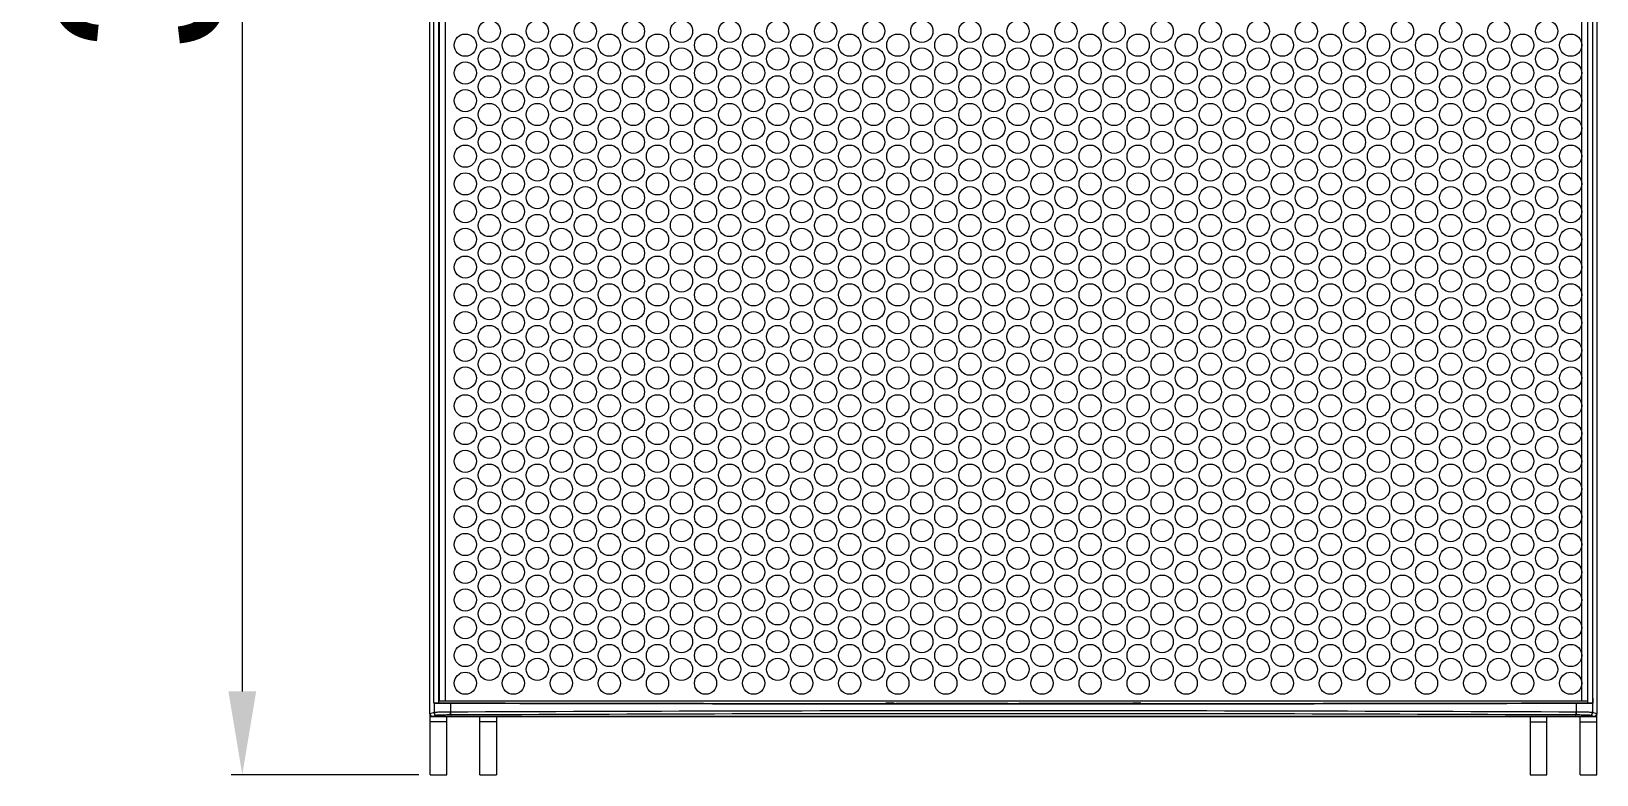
# Model space of a CAD drawing. Header units: millimetres. Extents: x 993 to 2435, y 1246 to 2313.
# Drawn here: x 1315.8 to 1597.8, y 1845.8 to 1979.8 of the extents above; entities that cross this region are included whole.
import ezdxf

# ---------------------------------------------------------------- set-up
doc = ezdxf.new("R2010")
doc.units = ezdxf.units.MM
doc.layers.get('0').update_dxf_attribs({"lineweight": 9})
doc.layers.add('dim', color=252, linetype='Continuous', lineweight=9)
doc.styles.add('30', font='arial.ttf', dxfattribs={"width": 0.8, "height": 30})
doc.dimstyles.new('ISO-30', dxfattribs={"dimtxt": 30, "dimasz": 15, "dimexe": 2, "dimexo": 2, "dimgap": 3, "dimtad": 1, "dimtoh": 1, "dimdec": 1, "dimdsep": 46, "dimtxsty": '30', "dimcen": 0, "dimclrd": 256, "dimclre": 256, "dimclrt": 256, "dimadec": 0, "dimazin": 0, "dimtfac": 1, "dimtdec": 1, "dimtmove": 0, "dimatfit": 3, "dimfxl": 1, "dimlwd": -1, "dimlwe": -1, "dimarcsym": 0})

# ---------------------------------------------------------------- blocks, each defined once
blk = doc.blocks.new('*D4')
at = {"layer": 'Defpoints', "color": 0, "transparency": 16777216}
for p in [(1391.22, 2162.83), (1353.79, 1845.83), (1387.62, 1845.83)]:
    blk.add_point(p, dxfattribs=at)
at = {"layer": 'dim', "transparency": 16777216}
for p, q in [((1389.22, 2162.83), (1351.79, 2162.83)), ((1353.79, 2147.83), (1353.79, 1860.83)), ((1385.62, 1845.83), (1351.79, 1845.83))]:
    blk.add_line(p, q, dxfattribs=at)
for points in [[(1351.29, 2147.83), (1356.29, 2147.83), (1353.79, 2162.83)], [(1351.29, 1860.83), (1356.29, 1860.83), (1353.79, 1845.83)]]:
    blk.add_solid(points, dxfattribs=at)
at = {"layer": 'dim', "transparency": 16777216, "insert": (1335.46, 2004.33), "char_height": 30, "attachment_point": 5, "rotation": 90, "style": '30'}
blk.add_mtext('317', dxfattribs=at)

msp = doc.modelspace()

# ---------------------------------------------------------------- linework, layer by layer
at = {"color": 7, "linetype": 'Continuous'}
for p, q in [((1387.61, 1856.8), (1387.61, 2151.86)), ((1387.61, 1856.8), (1387.61, 2151.86)), ((1389.18, 1858.74), (1389.18, 2149.94)), ((1389.18, 1858.74), (1389.18, 2149.92)), ((1389.24, 2149.58), (1389.24, 1859.08)), ((1390.35, 2149.58), (1390.35, 1859.08)), ((1595.09, 2149.58), (1595.09, 1859.08)), ((1596.2, 2149.58), (1596.2, 1859.08)), ((1596.26, 1858.74), (1596.26, 2149.94)), ((1596.26, 1858.74), (1596.26, 2149.92)), ((1597.83, 2151.86), (1597.83, 1856.8)), ((1597.83, 2151.86), (1597.83, 1856.8)), ((1388.32, 1859.8), (1388.32, 2149.06)), ((1388.32, 1859.8), (1388.32, 2149.06)), ((1597.12, 1859.6), (1597.12, 2148.86)), ((1597.12, 1859.6), (1597.12, 2148.86)), ((1388.32, 1859.6), (1388.32, 1859.8)), ((1388.32, 1858.75), (1388.32, 1859.6)), ((1388.34, 1858.74), (1388.32, 1858.75)), ((1388.34, 1858.74), (1388.34, 1857.04)), ((1596.2, 1859.08), (1389.24, 1859.08)), ((1597.12, 1858.75), (1597.1, 1858.74)), ((1597.1, 1858.74), (1597.1, 1857.04)), ((1597.12, 1859.6), (1597.12, 1859.8)), ((1597.12, 1858.72), (1597.12, 1859.6)), ((1388.34, 1857.04), (1387.61, 1856.8)), ((1388.34, 1857.04), (1387.61, 1856.8)), ((1387.62, 1845.83), (1387.62, 1856.5)), ((1387.72, 1856.5), (1387.72, 1856.33)), ((1387.96, 1856.33), (1387.72, 1856.33)), ((1387.72, 1856.33), (1387.95, 1856.33)), ((1388.84, 1856.54), (1388.12, 1856.3)), ((1388.84, 1856.54), (1388.12, 1856.3)), ((1597.33, 1856.3), (1388.12, 1856.3)), ((1388.12, 1856.3), (1597.33, 1856.3)), ((1388.34, 1858.72), (1388.34, 1857.04)), ((1390.62, 1845.83), (1390.62, 1856.3)), ((1391.29, 1858.71), (1391.29, 1857.1)), ((1391.29, 1858.71), (1391.29, 1857.1)), ((1396.62, 1845.83), (1396.62, 1856.3)), ((1399.62, 1856.3), (1399.62, 1845.83)), ((1471.22, 1858.71), (1469.72, 1858.71)), ((1471.22, 1858.71), (1471.52, 1858.67)), ((1491.72, 1858.65), (1474.54, 1858.65)), ((1510.91, 1858.65), (1493.72, 1858.65)), ((1514.22, 1858.71), (1513.92, 1858.67)), ((1515.72, 1858.71), (1514.22, 1858.71)), ((1585.83, 1856.3), (1585.83, 1845.83)), ((1588.83, 1845.83), (1588.83, 1856.3)), ((1594.15, 1858.71), (1594.15, 1857.1)), ((1594.15, 1858.71), (1594.15, 1857.1)), ((1594.83, 1845.83), (1594.83, 1856.3)), ((1597.33, 1856.3), (1596.6, 1856.54)), ((1597.33, 1856.3), (1596.6, 1856.54)), ((1597.1, 1858.72), (1597.1, 1857.04)), ((1597.83, 1856.8), (1597.1, 1857.04)), ((1597.83, 1856.8), (1597.1, 1857.04)), ((1597.72, 1856.33), (1597.49, 1856.33)), ((1597.49, 1856.33), (1597.72, 1856.33)), ((1597.72, 1856.33), (1597.72, 1856.5)), ((1597.83, 1845.83), (1597.83, 1856.5)), ((1390.62, 1855.33), (1387.62, 1855.33)), ((1399.62, 1855.33), (1396.62, 1855.33)), ((1585.83, 1855.33), (1588.83, 1855.33)), ((1594.83, 1855.33), (1597.83, 1855.33)), ((1387.62, 1845.83), (1390.62, 1845.83)), ((1396.62, 1845.83), (1399.62, 1845.83)), ((1585.83, 1845.83), (1588.83, 1845.83)), ((1594.83, 1845.83), (1597.83, 1845.83))]:
    msp.add_line(p, q, dxfattribs=at)
at = {"color": 8}
for centre in [(1398.29, 1979.82), (1406.95, 1979.82), (1415.61, 1979.82), (1424.27, 1979.82), (1432.93, 1979.82), (1441.59, 1979.82), (1450.25, 1979.82), (1458.91, 1979.82), (1467.57, 1979.82), (1476.23, 1979.82), (1484.89, 1979.82), (1493.55, 1979.82), (1502.22, 1979.82), (1510.88, 1979.82), (1519.54, 1979.82), (1528.2, 1979.82), (1536.86, 1979.82), (1545.52, 1979.82), (1554.18, 1979.82), (1562.84, 1979.82), (1571.5, 1979.82), (1580.16, 1979.82), (1588.82, 1979.82), (1393.96, 1977.32), (1402.62, 1977.32), (1411.28, 1977.32), (1419.94, 1977.32), (1428.6, 1977.32), (1437.26, 1977.32), (1445.92, 1977.32), (1454.58, 1977.32), (1463.24, 1977.32), (1471.9, 1977.32), (1480.56, 1977.32), (1489.22, 1977.32), (1497.88, 1977.32), (1506.55, 1977.32), (1515.21, 1977.32), (1523.87, 1977.32), (1532.53, 1977.32), (1541.19, 1977.32), (1549.85, 1977.32), (1558.51, 1977.32), (1567.17, 1977.32), (1575.83, 1977.32), (1584.49, 1977.32), (1593.15, 1977.32), (1398.29, 1974.82), (1406.95, 1974.82), (1415.61, 1974.82), (1424.27, 1974.82), (1432.93, 1974.82), (1441.59, 1974.82), (1450.25, 1974.82), (1458.91, 1974.82), (1467.57, 1974.82), (1476.23, 1974.82), (1484.89, 1974.82), (1493.55, 1974.82), (1502.22, 1974.82), (1510.88, 1974.82), (1519.54, 1974.82), (1528.2, 1974.82), (1536.86, 1974.82), (1545.52, 1974.82), (1554.18, 1974.82), (1562.84, 1974.82), (1571.5, 1974.82), (1580.16, 1974.82), (1588.82, 1974.82), (1393.96, 1972.32), (1398.29, 1969.82), (1402.62, 1972.32), (1406.95, 1969.82), (1411.28, 1972.32), (1415.61, 1969.82), (1419.94, 1972.32), (1424.27, 1969.82), (1428.6, 1972.32), (1432.93, 1969.82), (1437.26, 1972.32), (1441.59, 1969.82), (1445.92, 1972.32), (1450.25, 1969.82), (1454.58, 1972.32), (1458.91, 1969.82), (1463.24, 1972.32), (1467.57, 1969.82), (1471.9, 1972.32), (1476.23, 1969.82), (1480.56, 1972.32), (1484.89, 1969.82), (1489.22, 1972.32), (1493.55, 1969.82), (1497.88, 1972.32), (1502.22, 1969.82), (1506.55, 1972.32), (1510.88, 1969.82), (1515.21, 1972.32), (1519.54, 1969.82), (1523.87, 1972.32), (1528.2, 1969.82), (1532.53, 1972.32), (1536.86, 1969.82), (1541.19, 1972.32), (1545.52, 1969.82), (1549.85, 1972.32), (1554.18, 1969.82), (1558.51, 1972.32), (1562.84, 1969.82), (1567.17, 1972.32), (1571.5, 1969.82), (1575.83, 1972.32), (1580.16, 1969.82), (1584.49, 1972.32), (1588.82, 1969.82), (1593.15, 1972.32), (1393.96, 1967.32), (1402.62, 1967.32), (1411.28, 1967.32), (1419.94, 1967.32), (1428.6, 1967.32), (1437.26, 1967.32), (1445.92, 1967.32), (1454.58, 1967.32), (1463.24, 1967.32), (1471.9, 1967.32), (1480.56, 1967.32), (1489.22, 1967.32), (1497.88, 1967.32), (1506.55, 1967.32), (1515.21, 1967.32), (1523.87, 1967.32), (1532.53, 1967.32), (1541.19, 1967.32), (1549.85, 1967.32), (1558.51, 1967.32), (1567.17, 1967.32), (1575.83, 1967.32), (1584.49, 1967.32), (1593.15, 1967.32), (1398.29, 1964.82), (1406.95, 1964.82), (1415.61, 1964.82), (1424.27, 1964.82), (1432.93, 1964.82), (1441.59, 1964.82), (1450.25, 1964.82), (1458.91, 1964.82), (1467.57, 1964.82), (1476.23, 1964.82), (1484.89, 1964.82), (1493.55, 1964.82), (1502.22, 1964.82), (1510.88, 1964.82), (1519.54, 1964.82), (1528.2, 1964.82), (1536.86, 1964.82), (1545.52, 1964.82), (1554.18, 1964.82), (1562.84, 1964.82), (1571.5, 1964.82), (1580.16, 1964.82), (1588.82, 1964.82), (1393.96, 1962.32), (1402.62, 1962.32), (1411.28, 1962.32), (1419.94, 1962.32), (1428.6, 1962.32), (1437.26, 1962.32), (1445.92, 1962.32), (1454.58, 1962.32), (1463.24, 1962.32), (1471.9, 1962.32), (1480.56, 1962.32), (1489.22, 1962.32), (1497.88, 1962.32), (1506.55, 1962.32), (1515.21, 1962.32), (1523.87, 1962.32), (1532.53, 1962.32), (1541.19, 1962.32), (1549.85, 1962.32), (1558.51, 1962.32), (1567.17, 1962.32), (1575.83, 1962.32), (1584.49, 1962.32), (1593.15, 1962.32), (1398.29, 1959.82), (1406.95, 1959.82), (1415.61, 1959.82), (1424.27, 1959.82), (1432.93, 1959.82), (1441.59, 1959.82), (1450.25, 1959.82), (1458.91, 1959.82), (1467.57, 1959.82), (1476.23, 1959.82), (1484.89, 1959.82), (1493.55, 1959.82), (1502.22, 1959.82), (1510.88, 1959.82), (1519.54, 1959.82), (1528.2, 1959.82), (1536.86, 1959.82), (1545.52, 1959.82), (1554.18, 1959.82), (1562.84, 1959.82), (1571.5, 1959.82), (1580.16, 1959.82), (1588.82, 1959.82), (1393.96, 1957.32), (1402.62, 1957.32), (1411.28, 1957.32), (1419.94, 1957.32), (1428.6, 1957.32), (1437.26, 1957.32), (1445.92, 1957.32), (1454.58, 1957.32), (1463.24, 1957.32), (1471.9, 1957.32), (1480.56, 1957.32), (1489.22, 1957.32), (1497.88, 1957.32), (1506.55, 1957.32), (1515.21, 1957.32), (1523.87, 1957.32), (1532.53, 1957.32), (1541.19, 1957.32), (1549.85, 1957.32), (1558.51, 1957.32), (1567.17, 1957.32), (1575.83, 1957.32), (1584.49, 1957.32), (1593.15, 1957.32), (1398.29, 1954.82), (1406.95, 1954.82), (1415.61, 1954.82), (1424.27, 1954.82), (1432.93, 1954.82), (1441.59, 1954.82), (1450.25, 1954.82), (1458.91, 1954.82), (1467.57, 1954.82), (1476.23, 1954.82), (1484.89, 1954.82), (1493.55, 1954.82), (1502.22, 1954.82), (1510.88, 1954.82), (1519.54, 1954.82), (1528.2, 1954.82), (1536.86, 1954.82), (1545.52, 1954.82), (1554.18, 1954.82), (1562.84, 1954.82), (1571.5, 1954.82), (1580.16, 1954.82), (1588.82, 1954.82), (1393.96, 1952.32), (1398.29, 1949.82), (1402.62, 1952.32), (1406.95, 1949.82), (1411.28, 1952.32), (1415.61, 1949.82), (1419.94, 1952.32), (1424.27, 1949.82), (1428.6, 1952.32), (1432.93, 1949.82), (1437.26, 1952.32), (1441.59, 1949.82), (1445.92, 1952.32), (1450.25, 1949.82), (1454.58, 1952.32), (1458.91, 1949.82), (1463.24, 1952.32), (1467.57, 1949.82), (1471.9, 1952.32), (1476.23, 1949.82), (1480.56, 1952.32), (1484.89, 1949.82), (1489.22, 1952.32), (1493.55, 1949.82), (1497.88, 1952.32), (1502.22, 1949.82), (1506.55, 1952.32), (1510.88, 1949.82), (1515.21, 1952.32), (1519.54, 1949.82), (1523.87, 1952.32), (1528.2, 1949.82), (1532.53, 1952.32), (1536.86, 1949.82), (1541.19, 1952.32), (1545.52, 1949.82), (1549.85, 1952.32), (1554.18, 1949.82), (1558.51, 1952.32), (1562.84, 1949.82), (1567.17, 1952.32), (1571.5, 1949.82), (1575.83, 1952.32), (1580.16, 1949.82), (1584.49, 1952.32), (1588.82, 1949.82), (1593.15, 1952.32), (1393.96, 1947.32), (1402.62, 1947.32), (1411.28, 1947.32), (1419.94, 1947.32), (1428.6, 1947.32), (1437.26, 1947.32), (1445.92, 1947.32), (1454.58, 1947.32), (1463.24, 1947.32), (1471.9, 1947.32), (1480.56, 1947.32), (1489.22, 1947.32), (1497.88, 1947.32), (1506.55, 1947.32), (1515.21, 1947.32), (1523.87, 1947.32), (1532.53, 1947.32), (1541.19, 1947.32), (1549.85, 1947.32), (1558.51, 1947.32), (1567.17, 1947.32), (1575.83, 1947.32), (1584.49, 1947.32), (1593.15, 1947.32), (1398.29, 1944.82), (1406.95, 1944.82), (1415.61, 1944.82), (1424.27, 1944.82), (1432.93, 1944.82), (1441.59, 1944.82), (1450.25, 1944.82), (1458.91, 1944.82), (1467.57, 1944.82), (1476.23, 1944.82), (1484.89, 1944.82), (1493.55, 1944.82), (1502.22, 1944.82), (1510.88, 1944.82), (1519.54, 1944.82), (1528.2, 1944.82), (1536.86, 1944.82), (1545.52, 1944.82), (1554.18, 1944.82), (1562.84, 1944.82), (1571.5, 1944.82), (1580.16, 1944.82), (1588.82, 1944.82), (1393.96, 1942.32), (1402.62, 1942.32), (1411.28, 1942.32), (1419.94, 1942.32), (1428.6, 1942.32), (1437.26, 1942.32), (1445.92, 1942.32), (1454.58, 1942.32), (1463.24, 1942.32), (1471.9, 1942.32), (1480.56, 1942.32), (1489.22, 1942.32), (1497.88, 1942.32), (1506.55, 1942.32), (1515.21, 1942.32), (1523.87, 1942.32), (1532.53, 1942.32), (1541.19, 1942.32), (1549.85, 1942.32), (1558.51, 1942.32), (1567.17, 1942.32), (1575.83, 1942.32), (1584.49, 1942.32), (1593.15, 1942.32), (1398.29, 1939.82), (1406.95, 1939.82), (1415.61, 1939.82), (1424.27, 1939.82), (1432.93, 1939.82), (1441.59, 1939.82), (1450.25, 1939.82), (1458.91, 1939.82), (1467.57, 1939.82), (1476.23, 1939.82), (1484.89, 1939.82), (1493.55, 1939.82), (1502.22, 1939.82), (1510.88, 1939.82), (1519.54, 1939.82), (1528.2, 1939.82), (1536.86, 1939.82), (1545.52, 1939.82), (1554.18, 1939.82), (1562.84, 1939.82), (1571.5, 1939.82), (1580.16, 1939.82), (1588.82, 1939.82), (1393.96, 1937.32), (1402.62, 1937.32), (1411.28, 1937.32), (1419.94, 1937.32), (1428.6, 1937.32), (1437.26, 1937.32), (1445.92, 1937.32), (1454.58, 1937.32), (1463.24, 1937.32), (1471.9, 1937.32), (1480.56, 1937.32), (1489.22, 1937.32), (1497.88, 1937.32), (1506.55, 1937.32), (1515.21, 1937.32), (1523.87, 1937.32), (1532.53, 1937.32), (1541.19, 1937.32), (1549.85, 1937.32), (1558.51, 1937.32), (1567.17, 1937.32), (1575.83, 1937.32), (1584.49, 1937.32), (1593.15, 1937.32), (1398.29, 1934.82), (1406.95, 1934.82), (1415.61, 1934.82), (1424.27, 1934.82), (1432.93, 1934.82), (1441.59, 1934.82), (1450.25, 1934.82), (1458.91, 1934.82), (1467.57, 1934.82), (1476.23, 1934.82), (1484.89, 1934.82), (1493.55, 1934.82), (1502.22, 1934.82), (1510.88, 1934.82), (1519.54, 1934.82), (1528.2, 1934.82), (1536.86, 1934.82), (1545.52, 1934.82), (1554.18, 1934.82), (1562.84, 1934.82), (1571.5, 1934.82), (1580.16, 1934.82), (1588.82, 1934.82), (1393.96, 1932.32), (1402.62, 1932.32), (1411.28, 1932.32), (1419.94, 1932.32), (1428.6, 1932.32), (1437.26, 1932.32), (1445.92, 1932.32), (1454.58, 1932.32), (1463.24, 1932.32), (1471.9, 1932.32), (1480.56, 1932.32), (1489.22, 1932.32), (1497.88, 1932.32), (1506.55, 1932.32), (1515.21, 1932.32), (1523.87, 1932.32), (1532.53, 1932.32), (1541.19, 1932.32), (1549.85, 1932.32), (1558.51, 1932.32), (1567.17, 1932.32), (1575.83, 1932.32), (1584.49, 1932.32), (1593.15, 1932.32), (1393.96, 1927.32), (1398.29, 1929.82), (1402.62, 1927.32), (1406.95, 1929.82), (1411.28, 1927.32), (1415.61, 1929.82), (1419.94, 1927.32), (1424.27, 1929.82), (1428.6, 1927.32), (1432.93, 1929.82), (1437.26, 1927.32), (1441.59, 1929.82), (1445.92, 1927.32), (1450.25, 1929.82), (1454.58, 1927.32), (1458.91, 1929.82), (1463.24, 1927.32), (1467.57, 1929.82), (1471.9, 1927.32), (1476.23, 1929.82), (1480.56, 1927.32), (1484.89, 1929.82), (1489.22, 1927.32), (1493.55, 1929.82), (1497.88, 1927.32), (1502.22, 1929.82), (1506.55, 1927.32), (1510.88, 1929.82), (1515.21, 1927.32), (1519.54, 1929.82), (1523.87, 1927.32), (1528.2, 1929.82), (1532.53, 1927.32), (1536.86, 1929.82), (1541.19, 1927.32), (1545.52, 1929.82), (1549.85, 1927.32), (1554.18, 1929.82), (1558.51, 1927.32), (1562.84, 1929.82), (1567.17, 1927.32), (1571.5, 1929.82), (1575.83, 1927.32), (1580.16, 1929.82), (1584.49, 1927.32), (1588.82, 1929.82), (1593.15, 1927.32), (1398.29, 1924.82), (1406.95, 1924.82), (1415.61, 1924.82), (1424.27, 1924.82), (1432.93, 1924.82), (1441.59, 1924.82), (1450.25, 1924.82), (1458.91, 1924.82), (1467.57, 1924.82), (1476.23, 1924.82), (1484.89, 1924.82), (1493.55, 1924.82), (1502.22, 1924.82), (1510.88, 1924.82), (1519.54, 1924.82), (1528.2, 1924.82), (1536.86, 1924.82), (1545.52, 1924.82), (1554.18, 1924.82), (1562.84, 1924.82), (1571.5, 1924.82), (1580.16, 1924.82), (1588.82, 1924.82), (1393.96, 1922.32), (1402.62, 1922.32), (1411.28, 1922.32), (1419.94, 1922.32), (1428.6, 1922.32), (1437.26, 1922.32), (1445.92, 1922.32), (1454.58, 1922.32), (1463.24, 1922.32), (1471.9, 1922.32), (1480.56, 1922.32), (1489.22, 1922.32), (1497.88, 1922.32), (1506.55, 1922.32), (1515.21, 1922.32), (1523.87, 1922.32), (1532.53, 1922.32), (1541.19, 1922.32), (1549.85, 1922.32), (1558.51, 1922.32), (1567.17, 1922.32), (1575.83, 1922.32), (1584.49, 1922.32), (1593.15, 1922.32), (1398.29, 1919.82), (1406.95, 1919.82), (1415.61, 1919.82), (1424.27, 1919.82), (1432.93, 1919.82), (1441.59, 1919.82), (1450.25, 1919.82), (1458.91, 1919.82), (1467.57, 1919.82), (1476.23, 1919.82), (1484.89, 1919.82), (1493.55, 1919.82), (1502.22, 1919.82), (1510.88, 1919.82), (1519.54, 1919.82), (1528.2, 1919.82), (1536.86, 1919.82), (1545.52, 1919.82), (1554.18, 1919.82), (1562.84, 1919.82), (1571.5, 1919.82), (1580.16, 1919.82), (1588.82, 1919.82), (1393.96, 1917.32), (1402.62, 1917.32), (1411.28, 1917.32), (1419.94, 1917.32), (1428.6, 1917.32), (1437.26, 1917.32), (1445.92, 1917.32), (1454.58, 1917.32), (1463.24, 1917.32), (1471.9, 1917.32), (1480.56, 1917.32), (1489.22, 1917.32), (1497.88, 1917.32), (1506.55, 1917.32), (1515.21, 1917.32), (1523.87, 1917.32), (1532.53, 1917.32), (1541.19, 1917.32), (1549.85, 1917.32), (1558.51, 1917.32), (1567.17, 1917.32), (1575.83, 1917.32), (1584.49, 1917.32), (1593.15, 1917.32), (1398.29, 1914.82), (1406.95, 1914.82), (1415.61, 1914.82), (1424.27, 1914.82), (1432.93, 1914.82), (1441.59, 1914.82), (1450.25, 1914.82), (1458.91, 1914.82), (1467.57, 1914.82), (1476.23, 1914.82), (1484.89, 1914.82), (1493.55, 1914.82), (1502.22, 1914.82), (1510.88, 1914.82), (1519.54, 1914.82), (1528.2, 1914.82), (1536.86, 1914.82), (1545.52, 1914.82), (1554.18, 1914.82), (1562.84, 1914.82), (1571.5, 1914.82), (1580.16, 1914.82), (1588.82, 1914.82), (1393.96, 1912.32), (1402.62, 1912.32), (1411.28, 1912.32), (1419.94, 1912.32), (1428.6, 1912.32), (1437.26, 1912.32), (1445.92, 1912.32), (1454.58, 1912.32), (1463.24, 1912.32), (1471.9, 1912.32), (1480.56, 1912.32), (1489.22, 1912.32), (1497.88, 1912.32), (1506.55, 1912.32), (1515.21, 1912.32), (1523.87, 1912.32), (1532.53, 1912.32), (1541.19, 1912.32), (1549.85, 1912.32), (1558.51, 1912.32), (1567.17, 1912.32), (1575.83, 1912.32), (1584.49, 1912.32), (1593.15, 1912.32), (1398.29, 1909.82), (1406.95, 1909.82), (1415.61, 1909.82), (1424.27, 1909.82), (1432.93, 1909.82), (1441.59, 1909.82), (1450.25, 1909.82), (1458.91, 1909.82), (1467.57, 1909.82), (1476.23, 1909.82), (1484.89, 1909.82), (1493.55, 1909.82), (1502.22, 1909.82), (1510.88, 1909.82), (1519.54, 1909.82), (1528.2, 1909.82), (1536.86, 1909.82), (1545.52, 1909.82), (1554.18, 1909.82), (1562.84, 1909.82), (1571.5, 1909.82), (1580.16, 1909.82), (1588.82, 1909.82), (1393.96, 1907.32), (1398.29, 1904.82), (1402.62, 1907.32), (1406.95, 1904.82), (1411.28, 1907.32), (1415.61, 1904.82), (1419.94, 1907.32), (1424.27, 1904.82), (1428.6, 1907.32), (1432.93, 1904.82), (1437.26, 1907.32), (1441.59, 1904.82), (1445.92, 1907.32), (1450.25, 1904.82), (1454.58, 1907.32), (1458.91, 1904.82), (1463.24, 1907.32), (1467.57, 1904.82), (1471.9, 1907.32), (1476.23, 1904.82), (1480.56, 1907.32), (1484.89, 1904.82), (1489.22, 1907.32), (1493.55, 1904.82), (1497.88, 1907.32), (1502.22, 1904.82), (1506.55, 1907.32), (1510.88, 1904.82), (1515.21, 1907.32), (1519.54, 1904.82), (1523.87, 1907.32), (1528.2, 1904.82), (1532.53, 1907.32), (1536.86, 1904.82), (1541.19, 1907.32), (1545.52, 1904.82), (1549.85, 1907.32), (1554.18, 1904.82), (1558.51, 1907.32), (1562.84, 1904.82), (1567.17, 1907.32), (1571.5, 1904.82), (1575.83, 1907.32), (1580.16, 1904.82), (1584.49, 1907.32), (1588.82, 1904.82), (1593.15, 1907.32), (1393.96, 1902.32), (1402.62, 1902.32), (1411.28, 1902.32), (1419.94, 1902.32), (1428.6, 1902.32), (1437.26, 1902.32), (1445.92, 1902.32), (1454.58, 1902.32), (1463.24, 1902.32), (1471.9, 1902.32), (1480.56, 1902.32), (1489.22, 1902.32), (1497.88, 1902.32), (1506.55, 1902.32), (1515.21, 1902.32), (1523.87, 1902.32), (1532.53, 1902.32), (1541.19, 1902.32), (1549.85, 1902.32), (1558.51, 1902.32), (1567.17, 1902.32), (1575.83, 1902.32), (1584.49, 1902.32), (1593.15, 1902.32), (1398.29, 1899.82), (1406.95, 1899.82), (1415.61, 1899.82), (1424.27, 1899.82), (1432.93, 1899.82), (1441.59, 1899.82), (1450.25, 1899.82), (1458.91, 1899.82), (1467.57, 1899.82), (1476.23, 1899.82), (1484.89, 1899.82), (1493.55, 1899.82), (1502.22, 1899.82), (1510.88, 1899.82), (1519.54, 1899.82), (1528.2, 1899.82), (1536.86, 1899.82), (1545.52, 1899.82), (1554.18, 1899.82), (1562.84, 1899.82), (1571.5, 1899.82), (1580.16, 1899.82), (1588.82, 1899.82), (1393.96, 1897.32), (1402.62, 1897.32), (1411.28, 1897.32), (1419.94, 1897.32), (1428.6, 1897.32), (1437.26, 1897.32), (1445.92, 1897.32), (1454.58, 1897.32), (1463.24, 1897.32), (1471.9, 1897.32), (1480.56, 1897.32), (1489.22, 1897.32), (1497.88, 1897.32), (1506.55, 1897.32), (1515.21, 1897.32), (1523.87, 1897.32), (1532.53, 1897.32), (1541.19, 1897.32), (1549.85, 1897.32), (1558.51, 1897.32), (1567.17, 1897.32), (1575.83, 1897.32), (1584.49, 1897.32), (1593.15, 1897.32), (1398.29, 1894.82), (1406.95, 1894.82), (1415.61, 1894.82), (1424.27, 1894.82), (1432.93, 1894.82), (1441.59, 1894.82), (1450.25, 1894.82), (1458.91, 1894.82), (1467.57, 1894.82), (1476.23, 1894.82), (1484.89, 1894.82), (1493.55, 1894.82), (1502.22, 1894.82), (1510.88, 1894.82), (1519.54, 1894.82), (1528.2, 1894.82), (1536.86, 1894.82), (1545.52, 1894.82), (1554.18, 1894.82), (1562.84, 1894.82), (1571.5, 1894.82), (1580.16, 1894.82), (1588.82, 1894.82), (1393.96, 1892.32), (1402.62, 1892.32), (1411.28, 1892.32), (1419.94, 1892.32), (1428.6, 1892.32), (1437.26, 1892.32), (1445.92, 1892.32), (1454.58, 1892.32), (1463.24, 1892.32), (1471.9, 1892.32), (1480.56, 1892.32), (1489.22, 1892.32), (1497.88, 1892.32), (1506.55, 1892.32), (1515.21, 1892.32), (1523.87, 1892.32), (1532.53, 1892.32), (1541.19, 1892.32), (1549.85, 1892.32), (1558.51, 1892.32), (1567.17, 1892.32), (1575.83, 1892.32), (1584.49, 1892.32), (1593.15, 1892.32), (1398.29, 1889.82), (1406.95, 1889.82), (1415.61, 1889.82), (1424.27, 1889.82), (1432.93, 1889.82), (1441.59, 1889.82), (1450.25, 1889.82), (1458.91, 1889.82), (1467.57, 1889.82), (1476.23, 1889.82), (1484.89, 1889.82), (1493.55, 1889.82), (1502.22, 1889.82), (1510.88, 1889.82), (1519.54, 1889.82), (1528.2, 1889.82), (1536.86, 1889.82), (1545.52, 1889.82), (1554.18, 1889.82), (1562.84, 1889.82), (1571.5, 1889.82), (1580.16, 1889.82), (1588.82, 1889.82), (1393.96, 1887.32), (1402.62, 1887.32), (1411.28, 1887.32), (1419.94, 1887.32), (1428.6, 1887.32), (1437.26, 1887.32), (1445.92, 1887.32), (1454.58, 1887.32), (1463.24, 1887.32), (1471.9, 1887.32), (1480.56, 1887.32), (1489.22, 1887.32), (1497.88, 1887.32), (1506.55, 1887.32), (1515.21, 1887.32), (1523.87, 1887.32), (1532.53, 1887.32), (1541.19, 1887.32), (1549.85, 1887.32), (1558.51, 1887.32), (1567.17, 1887.32), (1575.83, 1887.32), (1584.49, 1887.32), (1593.15, 1887.32), (1393.96, 1882.32), (1398.29, 1884.82), (1402.62, 1882.32), (1406.95, 1884.82), (1411.28, 1882.32), (1415.61, 1884.82), (1419.94, 1882.32), (1424.27, 1884.82), (1428.6, 1882.32), (1432.93, 1884.82), (1437.26, 1882.32), (1441.59, 1884.82), (1445.92, 1882.32), (1450.25, 1884.82), (1454.58, 1882.32), (1458.91, 1884.82), (1463.24, 1882.32), (1467.57, 1884.82), (1471.9, 1882.32), (1476.23, 1884.82), (1480.56, 1882.32), (1484.89, 1884.82), (1489.22, 1882.32), (1493.55, 1884.82), (1497.88, 1882.32), (1502.22, 1884.82), (1506.55, 1882.32), (1510.88, 1884.82), (1515.21, 1882.32), (1519.54, 1884.82), (1523.87, 1882.32), (1528.2, 1884.82), (1532.53, 1882.32), (1536.86, 1884.82), (1541.19, 1882.32), (1545.52, 1884.82), (1549.85, 1882.32), (1554.18, 1884.82), (1558.51, 1882.32), (1562.84, 1884.82), (1567.17, 1882.32), (1571.5, 1884.82), (1575.83, 1882.32), (1580.16, 1884.82), (1584.49, 1882.32), (1588.82, 1884.82), (1593.15, 1882.32), (1398.29, 1879.82), (1406.95, 1879.82), (1415.61, 1879.82), (1424.27, 1879.82), (1432.93, 1879.82), (1441.59, 1879.82), (1450.25, 1879.82), (1458.91, 1879.82), (1467.57, 1879.82), (1476.23, 1879.82), (1484.89, 1879.82), (1493.55, 1879.82), (1502.22, 1879.82), (1510.88, 1879.82), (1519.54, 1879.82), (1528.2, 1879.82), (1536.86, 1879.82), (1545.52, 1879.82), (1554.18, 1879.82), (1562.84, 1879.82), (1571.5, 1879.82), (1580.16, 1879.82), (1588.82, 1879.82), (1393.96, 1877.32), (1402.62, 1877.32), (1411.28, 1877.32), (1419.94, 1877.32), (1428.6, 1877.32), (1437.26, 1877.32), (1445.92, 1877.32), (1454.58, 1877.32), (1463.24, 1877.32), (1471.9, 1877.32), (1480.56, 1877.32), (1489.22, 1877.32), (1497.88, 1877.32), (1506.55, 1877.32), (1515.21, 1877.32), (1523.87, 1877.32), (1532.53, 1877.32), (1541.19, 1877.32), (1549.85, 1877.32), (1558.51, 1877.32), (1567.17, 1877.32), (1575.83, 1877.32), (1584.49, 1877.32), (1593.15, 1877.32), (1398.29, 1874.82), (1406.95, 1874.82), (1415.61, 1874.82), (1424.27, 1874.82), (1432.93, 1874.82), (1441.59, 1874.82), (1450.25, 1874.82), (1458.91, 1874.82), (1467.57, 1874.82), (1476.23, 1874.82), (1484.89, 1874.82), (1493.55, 1874.82), (1502.22, 1874.82), (1510.88, 1874.82), (1519.54, 1874.82), (1528.2, 1874.82), (1536.86, 1874.82), (1545.52, 1874.82), (1554.18, 1874.82), (1562.84, 1874.82), (1571.5, 1874.82), (1580.16, 1874.82), (1588.82, 1874.82), (1393.96, 1872.32), (1402.62, 1872.32), (1411.28, 1872.32), (1419.94, 1872.32), (1428.6, 1872.32), (1437.26, 1872.32), (1445.92, 1872.32), (1454.58, 1872.32), (1463.24, 1872.32), (1471.9, 1872.32), (1480.56, 1872.32), (1489.22, 1872.32), (1497.88, 1872.32), (1506.55, 1872.32), (1515.21, 1872.32), (1523.87, 1872.32), (1532.53, 1872.32), (1541.19, 1872.32), (1549.85, 1872.32), (1558.51, 1872.32), (1567.17, 1872.32), (1575.83, 1872.32), (1584.49, 1872.32), (1593.15, 1872.32), (1398.29, 1869.82), (1406.95, 1869.82), (1415.61, 1869.82), (1424.27, 1869.82), (1432.93, 1869.82), (1441.59, 1869.82), (1450.25, 1869.82), (1458.91, 1869.82), (1467.57, 1869.82), (1476.23, 1869.82), (1484.89, 1869.82), (1493.55, 1869.82), (1502.22, 1869.82), (1510.88, 1869.82), (1519.54, 1869.82), (1528.2, 1869.82), (1536.86, 1869.82), (1545.52, 1869.82), (1554.18, 1869.82), (1562.84, 1869.82), (1571.5, 1869.82), (1580.16, 1869.82), (1588.82, 1869.82), (1393.96, 1867.32), (1402.62, 1867.32), (1411.28, 1867.32), (1419.94, 1867.32), (1428.6, 1867.32), (1437.26, 1867.32), (1445.92, 1867.32), (1454.58, 1867.32), (1463.24, 1867.32), (1471.9, 1867.32), (1480.56, 1867.32), (1489.22, 1867.32), (1497.88, 1867.32), (1506.55, 1867.32), (1515.21, 1867.32), (1523.87, 1867.32), (1532.53, 1867.32), (1541.19, 1867.32), (1549.85, 1867.32), (1558.51, 1867.32), (1567.17, 1867.32), (1575.83, 1867.32), (1584.49, 1867.32), (1593.15, 1867.32), (1398.29, 1864.82), (1406.95, 1864.82), (1415.61, 1864.82), (1424.27, 1864.82), (1432.93, 1864.82), (1441.59, 1864.82), (1450.25, 1864.82), (1458.91, 1864.82), (1467.57, 1864.82), (1476.23, 1864.82), (1484.89, 1864.82), (1493.55, 1864.82), (1502.22, 1864.82), (1510.88, 1864.82), (1519.54, 1864.82), (1528.2, 1864.82), (1536.86, 1864.82), (1545.52, 1864.82), (1554.18, 1864.82), (1562.84, 1864.82), (1571.5, 1864.82), (1580.16, 1864.82), (1588.82, 1864.82), (1393.96, 1862.32), (1402.62, 1862.32), (1411.28, 1862.32), (1419.94, 1862.32), (1428.6, 1862.32), (1437.26, 1862.32), (1445.92, 1862.32), (1454.58, 1862.32), (1463.24, 1862.32), (1471.9, 1862.32), (1480.56, 1862.32), (1489.22, 1862.32), (1497.88, 1862.32), (1506.55, 1862.32), (1515.21, 1862.32), (1523.87, 1862.32), (1532.53, 1862.32), (1541.19, 1862.32), (1549.85, 1862.32), (1558.51, 1862.32), (1567.17, 1862.32), (1575.83, 1862.32), (1584.49, 1862.32), (1593.15, 1862.32)]:
    msp.add_circle(centre, 2, dxfattribs=at)
at = {"color": 7, "linetype": 'Continuous'}
for centre, radius, start, end in [((961.9, 1859.28), 426.43, 359.9252, 0.0705), ((1891.35, 1859.17), 294.23, 179.9168, 180.0832), ((1388.84, 1857.04), 0.5, 180.0105, 269.9196), ((1388.84, 1857.04), 0.5, 180.0105, 269.9197), ((1492.72, -20042.13), 21899.47, 89.734619, 90.265381), ((1492.72, -20042.13), 21899.47, 89.734619, 90.265381), ((1492.72, -19986.3), 21843.13, 89.734277, 90.265723), ((1492.72, -19986.3), 21843.13, 89.734277, 90.265723), ((1596.6, 1857.04), 0.5, 270.0804, 359.9895), ((1596.6, 1857.04), 0.5, 270.0804, 359.9895)]:
    msp.add_arc(centre, radius, start, end, dxfattribs=at)
for centre, major_axis, ratio, start_param, end_param in [((1388.82, 1858.75), (0.5, 0), 0.008727, -3.089233, -0.785398), ((1392.33, 1858.75), (4, 0), 0.008727, -3.089233, -1.834946), ((1593.11, 1858.75), (4, 0), 0.008727, -1.306646, -0.05236), ((1596.62, 1858.75), (0.5, 0), 0.008727, -2.356194, -0.05236), ((1388.12, 1856.8), (0.475, 0.158), 0.998478, 2.820542, 4.390425), ((1492.72, 1861.99), (388.5, 0), 0.008727, -1.834946, -1.306646), ((1597.33, 1856.8), (0.475, -0.158), 0.998478, -1.248833, 0.32105)]:
    msp.add_ellipse(centre, major_axis=major_axis, ratio=ratio, start_param=start_param, end_param=end_param, dxfattribs=at)
at = {"color": 7, "linetype": 'Continuous', "extrusion": (0, 0, -1)}
for centre, major_axis, ratio, start_param, end_param in [((1388.12, 1856.8), (0.475, 0.158), 0.998478, 1.89276, 3.462643), ((1492.72, 1861.99), (388.5, 0), 0.008727, 1.298735, 1.842858), ((1597.33, 1856.8), (0.475, -0.158), 0.998478, -0.32105, 1.248833)]:
    msp.add_ellipse(centre, major_axis=major_axis, ratio=ratio, start_param=start_param, end_param=end_param, dxfattribs=at)
at = {"color": 7, "linetype": 'Continuous'}
for points, knots in [([(1391.29, 1857.1), (1390.91, 1857.1), (1390.36, 1857.09), (1389.67, 1857.08), (1389.25, 1857.08), (1388.89, 1857.07), (1388.63, 1857.06), (1388.45, 1857.05), (1388.36, 1857.05), (1388.34, 1857.04)], [0, 0, 0, 0, 0.386686, 0.554902, 0.700705, 0.820693, 0.911894, 0.972131, 1, 1, 1, 1]), ([(1391.29, 1857.1), (1390.91, 1857.1), (1390.36, 1857.09), (1389.67, 1857.08), (1389.25, 1857.08), (1388.89, 1857.07), (1388.63, 1857.06), (1388.45, 1857.05), (1388.36, 1857.05), (1388.34, 1857.04)], [0, 0, 0, 0, 0.386624, 0.554829, 0.700648, 0.820653, 0.911872, 0.972123, 1, 1, 1, 1]), ([(1391.42, 1856.6), (1391.09, 1856.6), (1390.61, 1856.59), (1390, 1856.58), (1389.63, 1856.58), (1389.32, 1856.57), (1389.09, 1856.56), (1388.94, 1856.55), (1388.86, 1856.55), (1388.84, 1856.54)], [0, 0, 0, 0, 0.386649, 0.55485, 0.700641, 0.820622, 0.911825, 0.972077, 1, 1, 1, 1]), ([(1391.42, 1856.6), (1391.09, 1856.6), (1390.61, 1856.59), (1390.01, 1856.58), (1389.63, 1856.58), (1389.32, 1856.57), (1389.09, 1856.56), (1388.94, 1856.55), (1388.86, 1856.55), (1388.84, 1856.54)], [0, 0, 0, 0, 0.386587, 0.554776, 0.700583, 0.820582, 0.911803, 0.972069, 1, 1, 1, 1]), ([(1391.42, 1856.6), (1391.4, 1856.6), (1391.35, 1856.65), (1391.3, 1856.82), (1391.29, 1856.98), (1391.29, 1857.1)], [0, 0, 0, 0, 0.119791, 0.338566, 1, 1, 1, 1]), ([(1391.29, 1857.1), (1391.29, 1856.98), (1391.3, 1856.82), (1391.35, 1856.65), (1391.4, 1856.6), (1391.42, 1856.6)], [0, 0, 0, 0, 0.661433, 0.880209, 1, 1, 1, 1]), ([(1474.54, 1858.65), (1474.17, 1858.65), (1473.48, 1858.65), (1472.67, 1858.65), (1472.13, 1858.66), (1471.84, 1858.66), (1471.65, 1858.67), (1471.55, 1858.67), (1471.52, 1858.67)], [0, 0, 0, 0, 0.366688, 0.682678, 0.807531, 0.904146, 0.96908, 1, 1, 1, 1]), ([(1513.92, 1858.67), (1513.89, 1858.67), (1513.79, 1858.67), (1513.6, 1858.66), (1513.31, 1858.66), (1512.77, 1858.65), (1511.96, 1858.65), (1511.27, 1858.65), (1510.91, 1858.65)], [0, 0, 0, 0, 0.03092, 0.095854, 0.192469, 0.317322, 0.633312, 1, 1, 1, 1]), ([(1594.02, 1856.6), (1594.04, 1856.6), (1594.09, 1856.65), (1594.14, 1856.82), (1594.15, 1856.98), (1594.15, 1857.1)], [0, 0, 0, 0, 0.119792, 0.338568, 1, 1, 1, 1]), ([(1594.15, 1857.1), (1594.15, 1856.98), (1594.14, 1856.82), (1594.09, 1856.65), (1594.04, 1856.6), (1594.02, 1856.6)], [0, 0, 0, 0, 0.661432, 0.880208, 1, 1, 1, 1]), ([(1596.6, 1856.54), (1596.58, 1856.55), (1596.5, 1856.55), (1596.35, 1856.56), (1596.12, 1856.57), (1595.81, 1856.58), (1595.44, 1856.58), (1594.83, 1856.59), (1594.36, 1856.6), (1594.02, 1856.6)], [0, 0, 0, 0, 0.027992, 0.088347, 0.179721, 0.299817, 0.445678, 0.613749, 1, 1, 1, 1]), ([(1596.6, 1856.54), (1596.58, 1856.55), (1596.5, 1856.55), (1596.35, 1856.56), (1596.12, 1856.57), (1595.81, 1856.58), (1595.44, 1856.58), (1594.83, 1856.59), (1594.36, 1856.6), (1594.02, 1856.6)], [0, 0, 0, 0, 0.027978, 0.088319, 0.179675, 0.299762, 0.445615, 0.613697, 1, 1, 1, 1]), ([(1597.1, 1857.04), (1597.09, 1857.04), (1597.07, 1857.05), (1596.98, 1857.05), (1596.81, 1857.06), (1596.55, 1857.07), (1596.2, 1857.08), (1595.77, 1857.08), (1595.08, 1857.09), (1594.53, 1857.1), (1594.15, 1857.1)], [0, 0, 0, 0, 0.00987, 0.027952, 0.088295, 0.179666, 0.299765, 0.445636, 0.613719, 1, 1, 1, 1]), ([(1597.1, 1857.04), (1597.08, 1857.05), (1596.99, 1857.05), (1596.81, 1857.06), (1596.55, 1857.07), (1596.2, 1857.08), (1595.77, 1857.08), (1595.08, 1857.09), (1594.53, 1857.1), (1594.15, 1857.1)], [0, 0, 0, 0, 0.027921, 0.088251, 0.179605, 0.299697, 0.445562, 0.61366, 1, 1, 1, 1])]:
    msp.add_open_spline(points, degree=3, knots=knots, dxfattribs=at)

# ---------------------------------------------------------------- dimensions: what is measured, and where the dimension line sits
at = {"layer": 'dim'}
dim = msp.add_linear_dim(base=(1353.79, 1845.83), p1=(1391.22, 2162.83), p2=(1387.62, 1845.83), angle=90, dimstyle='ISO-30', dxfattribs=at)
dim.commit()
dim.dimension.update_dxf_attribs({"geometry": '*D4', "text_midpoint": (1335.46, 2004.33)})

doc.saveas('drawing.dxf')
